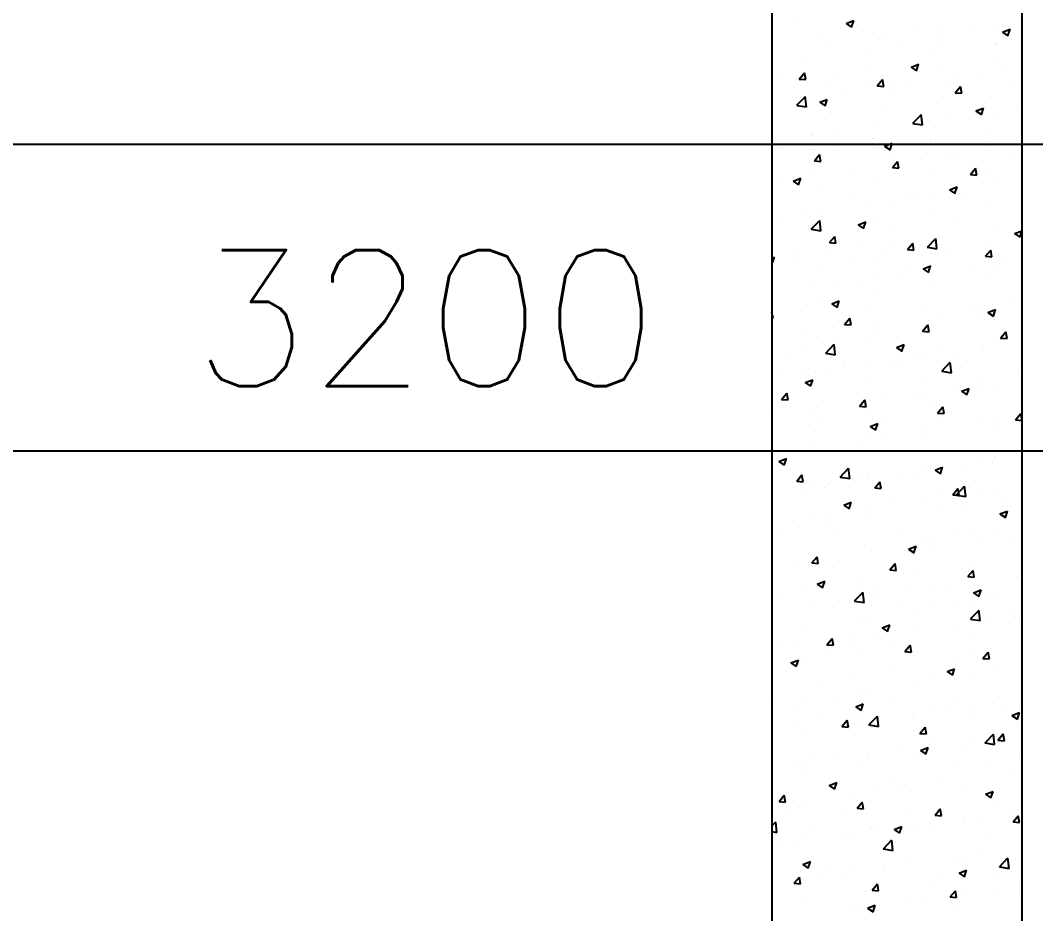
# Model space of a CAD drawing. Header units: millimetres. Extents: x 331487 to 517269, y 198509 to 399936.
# Drawn here: x 442213 to 443147, y 332831 to 333653 of the extents above; entities that cross this region are included whole.
import ezdxf

# ---------------------------------------------------------------- set-up
doc = ezdxf.new("R2010")
doc.units = ezdxf.units.MM
doc.header["$MEASUREMENT"] = 0
doc.layers.add('9th_Column', color=2, linetype='Continuous', lineweight=25)
doc.layers.add('COLUMN', color=6, linetype='Continuous')
doc.layers.add('FOOTING', color=5, linetype='Continuous')
doc.styles.add('RO', font='romans.shx', dxfattribs={"height": 125})

msp = doc.modelspace()

# ---------------------------------------------------------------- linework, layer by layer
at = {"layer": '9th_Column'}
for p, q in [((442904.35, 338438.51), (442904.35, 332578.51)), ((443134.35, 332808.51), (443134.35, 338208.51))]:
    msp.add_line(p, q, dxfattribs=at)
at = {"layer": 'COLUMN', "color": 2, "linetype": 'Continuous'}
for p, q in [((442928.96, 333650.88), (442928.96, 333650.88)), ((442972.55, 333649.81), (442979.55, 333652.5)), ((442972.55, 333649.81), (442977.52, 333646.46)), ((442977.52, 333646.46), (442979.54, 333652.5)), ((442982.34, 333648.63), (442982.34, 333648.63)), ((443108.9, 333649.09), (443108.9, 333649.09)), ((443035.72, 333646.37), (443035.72, 333646.37)), ((443058.39, 333642.69), (443058.39, 333642.69)), ((443089.11, 333644.12), (443089.11, 333644.12)), ((443116.26, 333641.8), (443123.26, 333644.49)), ((443116.26, 333641.8), (443121.23, 333638.45)), ((443119.42, 333643.33), (443119.42, 333643.33)), ((443121.23, 333638.45), (443123.26, 333644.49)), ((442950.04, 333637.45), (442950.04, 333637.45)), ((443003.43, 333635.2), (443003.43, 333635.2)), ((443007.05, 333635.65), (443007.05, 333635.65)), ((443018.4, 333630.03), (443018.4, 333630.03)), ((443056.27, 333635.02), (443056.27, 333635.02)), ((443056.81, 333632.94), (443056.81, 333632.94)), ((443109.5, 333631.16), (443109.5, 333631.16)), ((443110.19, 333630.69), (443110.19, 333630.69)), ((442904.6, 333621.75), (442904.6, 333621.75)), ((442955.11, 333628.15), (442955.11, 333628.15)), ((442993.36, 333626.73), (442993.36, 333626.73)), ((443051.18, 333621.15), (443051.18, 333621.15)), ((442930.21, 333618.42), (442930.21, 333618.42)), ((442992.86, 333611.14), (442992.86, 333611.14)), ((443032.24, 333609.55), (443039.24, 333612.24)), ((443037.21, 333606.19), (443039.23, 333612.24)), ((443107.68, 333615.8), (443107.68, 333615.8)), ((442929.43, 333598.69), (442934.25, 333604.43)), ((442935.4, 333598.16), (442934.25, 333604.42)), ((442934.54, 333601.13), (442934.54, 333601.13)), ((443005.83, 333602.36), (443005.83, 333602.36)), ((443032.24, 333609.55), (443037.21, 333606.2)), ((443057.17, 333609.4), (443057.17, 333609.4)), ((443093.12, 333603.89), (443093.12, 333603.89)), ((443118.15, 333607.18), (443118.15, 333607.18)), ((443133.46, 333609.2), (443133.46, 333609.2)), ((442909.06, 333600.05), (442909.06, 333600.05)), ((442929.43, 333598.69), (442935.41, 333598.16)), ((442953.89, 333594.86), (442953.89, 333594.86)), ((442962.45, 333597.8), (442962.45, 333597.8)), ((443001.15, 333592.41), (443005.97, 333598.16)), ((443001.15, 333592.41), (443007.13, 333591.89)), ((443007.13, 333591.88), (443005.97, 333598.15)), ((443015.83, 333595.54), (443015.83, 333595.54)), ((443029.96, 333595.57), (443029.96, 333595.57)), ((443069.21, 333593.29), (443069.21, 333593.29)), ((443072.88, 333586.14), (443077.7, 333591.88)), ((443075.14, 333599.19), (443075.14, 333599.19)), ((443078.85, 333585.61), (443077.7, 333591.87)), ((442927.24, 333574.56), (442935.03, 333582.68)), ((442936.05, 333573.09), (442934.94, 333582.59)), ((442967.05, 333587.29), (442967.05, 333587.29)), ((442992.09, 333590.59), (442992.09, 333590.59)), ((443016.82, 333589.18), (443016.82, 333589.18)), ((443072.88, 333586.14), (443078.86, 333585.61)), ((443106.47, 333582.51), (443106.47, 333582.51)), ((443122.59, 333591.03), (443122.59, 333591.03)), ((442927.16, 333574.47), (442936.05, 333573.09)), ((442948.22, 333577.3), (442955.22, 333579.99)), ((442948.22, 333577.3), (442953.19, 333573.94)), ((442953.18, 333573.94), (442955.21, 333579.98)), ((442958.5, 333579.17), (442958.5, 333579.17)), ((443055.96, 333576.11), (443055.96, 333576.11)), ((443004.61, 333569.07), (443004.61, 333569.07)), ((443033.97, 333558.01), (443041.75, 333566.13)), ((443042.77, 333556.54), (443041.67, 333566.04)), ((443066.81, 333564.45), (443066.81, 333564.45)), ((443091.84, 333567.74), (443091.84, 333567.74)), ((443091.93, 333569.29), (443098.93, 333571.98)), ((443091.93, 333569.29), (443096.9, 333565.93)), ((443096.9, 333565.93), (443098.93, 333571.98)), ((443113.33, 333564.2), (443113.33, 333564.2)), ((443129.72, 333572.73), (443129.72, 333572.73)), ((442952.67, 333561.57), (442952.67, 333561.57)), ((443003.65, 333556.13), (443003.65, 333556.13)), ((443033.88, 333557.92), (443042.77, 333556.54)), ((443055.01, 333554.19), (443055.01, 333554.19)), ((442940.75, 333547.85), (442940.75, 333547.85)), ((442942.97, 333546.7), (442942.97, 333546.7)), ((442965.78, 333551.15), (442965.78, 333551.15)), ((443105.25, 333549.22), (443105.25, 333549.22)), ((442910.67, 333535.52), (442910.67, 333535.52)), ((442996.35, 333544.44), (442996.35, 333544.44)), ((442996.69, 333544.18), (442996.69, 333544.18)), ((443003.4, 333535.78), (443003.4, 333535.78)), ((443007.91, 333537.04), (443014.91, 333539.72)), ((443007.91, 333537.04), (443012.88, 333533.68)), ((443012.88, 333533.68), (443014.9, 333539.72)), ((443049.74, 333542.19), (443049.74, 333542.19)), ((443054.74, 333542.82), (443054.74, 333542.82)), ((443103.12, 333539.93), (443103.12, 333539.93)), ((442938.38, 333534.17), (442938.38, 333534.17)), ((442943.3, 333523.47), (442948.12, 333529.21)), ((442949.28, 333522.94), (442948.12, 333529.2)), ((442951.46, 333528.28), (442951.46, 333528.28)), ((442964.06, 333533.27), (442964.06, 333533.27)), ((443017.44, 333531.01), (443017.44, 333531.01)), ((443065.54, 333528.3), (443065.54, 333528.3)), ((443070.82, 333528.76), (443070.82, 333528.76)), ((443103.41, 333533.29), (443103.41, 333533.29)), ((443124.2, 333526.5), (443124.2, 333526.5)), ((442943.3, 333523.47), (442949.28, 333522.94)), ((443015.03, 333517.19), (443019.85, 333522.94)), ((443015.03, 333517.19), (443021.01, 333516.67)), ((443021, 333516.66), (443019.85, 333522.93)), ((443040.5, 333525.01), (443040.5, 333525.01)), ((442914.44, 333508.41), (442914.44, 333508.41)), ((442939.47, 333511.71), (442939.47, 333511.71)), ((442977.35, 333516.69), (442977.35, 333516.69)), ((443053.52, 333509.53), (443053.52, 333509.53)), ((443086.76, 333510.92), (443091.58, 333516.66)), ((443086.76, 333510.92), (443092.73, 333510.39)), ((443092.73, 333510.39), (443091.57, 333516.65)), ((443104.04, 333515.93), (443104.04, 333515.93)), ((442923.88, 333504.78), (442930.89, 333507.47)), ((442923.88, 333504.78), (442928.86, 333501.43)), ((442928.85, 333501.43), (442930.88, 333507.47)), ((443002.18, 333502.49), (443002.18, 333502.49)), ((443067.6, 333496.77), (443074.6, 333499.46)), ((443072.57, 333493.42), (443074.59, 333499.46)), ((443109.2, 333504.53), (443109.2, 333504.53)), ((442923.08, 333495.87), (442923.08, 333495.87)), ((442950.24, 333494.99), (442950.24, 333494.99)), ((442976.46, 333493.61), (442976.46, 333493.61)), ((443029.84, 333491.36), (443029.84, 333491.36)), ((443039.23, 333488.86), (443039.23, 333488.86)), ((443050.88, 333494.52), (443050.88, 333494.52)), ((443067.6, 333496.77), (443072.57, 333493.42)), ((443077.1, 333493.85), (443077.1, 333493.85)), ((443083.22, 333489.1), (443083.22, 333489.1)), ((442992.57, 333484.51), (442992.57, 333484.51)), ((443014.2, 333485.56), (443014.2, 333485.56)), ((443102.82, 333482.64), (443102.82, 333482.64)), ((443133.16, 333482.57), (443133.16, 333482.57)), ((442913.17, 333472.26), (442913.17, 333472.26)), ((442934.25, 333474.5), (442934.25, 333474.5)), ((442951.04, 333477.25), (442951.04, 333477.25)), ((443052.31, 333476.24), (443052.31, 333476.24)), ((443074.85, 333472.56), (443074.85, 333472.56)), ((442940.5, 333460.6), (442948.29, 333468.72)), ((442949.31, 333459.13), (442948.2, 333468.63)), ((442949.03, 333461.7), (442949.03, 333461.7)), ((442983.57, 333464.52), (442990.58, 333467.21)), ((442983.57, 333464.52), (442988.55, 333461.17)), ((442988.54, 333461.16), (442990.57, 333467.21)), ((443000.97, 333469.2), (443000.97, 333469.2)), ((443016.53, 333462.55), (443016.53, 333462.55)), ((443113.95, 333462.72), (443113.95, 333462.72)), ((442940.41, 333460.51), (442949.31, 333459.13)), ((442957.18, 333448.25), (442962, 333453.99)), ((442958.21, 333452.54), (442958.21, 333452.54)), ((442963.15, 333447.72), (442962, 333453.99)), ((443047.22, 333444.05), (443055.01, 333452.16)), ((443050.8, 333454.41), (443050.8, 333454.41)), ((443056.03, 333442.58), (443054.93, 333452.08)), ((443127.29, 333456.51), (443134.29, 333459.2)), ((443127.29, 333456.51), (443132.26, 333453.16)), ((443132.26, 333453.16), (443134.28, 333459.2)), ((442956.99, 333442.51), (442956.99, 333442.51)), ((442957.18, 333448.25), (442963.16, 333447.73)), ((442987.89, 333446.12), (442987.89, 333446.12)), ((443012.92, 333449.42), (443012.92, 333449.42)), ((443028.9, 333441.97), (443033.73, 333447.72)), ((443034.88, 333441.44), (443033.72, 333447.71)), ((443047.14, 333443.96), (443056.03, 333442.58)), ((443051.09, 333442.95), (443051.09, 333442.95)), ((443101.6, 333449.36), (443101.6, 333449.36)), ((442904.35, 333434.11), (442906.55, 333434.96)), ((442904.52, 333428.91), (442906.55, 333434.95)), ((442924.73, 333437.81), (442924.73, 333437.81)), ((442999.75, 333435.91), (442999.75, 333435.91)), ((443010.37, 333440.26), (443010.37, 333440.26)), ((443028.9, 333441.97), (443034.88, 333441.45)), ((443063.75, 333438), (443063.75, 333438)), ((443100.63, 333435.7), (443105.45, 333441.44)), ((443100.63, 333435.7), (443106.61, 333435.17)), ((443106.6, 333435.17), (443105.45, 333441.44)), ((443113.04, 333437.57), (443113.04, 333437.57)), ((443117.13, 333435.75), (443117.13, 333435.75)), ((442904.35, 333429.03), (442904.53, 333428.91)), ((442924.69, 333431.34), (442924.69, 333431.34)), ((442947.81, 333428.42), (442947.81, 333428.42)), ((442978.07, 333429.08), (442978.07, 333429.08)), ((443031.45, 333426.83), (443031.45, 333426.83)), ((443043.27, 333424.26), (443050.27, 333426.95)), ((443043.27, 333424.26), (443048.24, 333420.9)), ((443048.23, 333420.9), (443050.26, 333426.95)), ((443054.72, 333427.56), (443054.72, 333427.56)), ((443084.84, 333424.57), (443084.84, 333424.57)), ((443112.68, 333426.57), (443112.68, 333426.57)), ((442996.4, 333417.55), (442996.4, 333417.55)), ((443024.49, 333414.96), (443024.49, 333414.96)), ((443087.64, 333423.28), (443087.64, 333423.28)), ((443100.39, 333416.07), (443100.39, 333416.07)), ((442938.08, 333407.54), (442938.08, 333407.54)), ((442961.58, 333406.68), (442961.58, 333406.68)), ((442986.62, 333409.98), (442986.62, 333409.98)), ((443049.88, 333409.66), (443049.88, 333409.66)), ((442998.53, 333402.62), (442998.53, 333402.62)), ((442937.09, 333391.68), (442937.09, 333391.68)), ((442946.59, 333395.13), (442946.59, 333395.13)), ((442959.24, 333392.01), (442966.24, 333394.69)), ((442959.24, 333392.01), (442964.22, 333388.65)), ((442964.21, 333388.65), (442966.24, 333394.69)), ((442990.47, 333389.43), (442990.47, 333389.43)), ((443043.86, 333387.17), (443043.86, 333387.17)), ((443086.37, 333387.13), (443086.37, 333387.13)), ((443102.96, 333384), (443109.96, 333386.69)), ((443107.93, 333380.64), (443109.95, 333386.68)), ((443124.24, 333392.12), (443124.24, 333392.12)), ((442905.3, 333378.77), (442904.35, 333383.94)), ((442904.35, 333378.86), (442905.3, 333378.78)), ((442971.05, 333373.03), (442975.87, 333378.77)), ((442977.03, 333372.5), (442975.87, 333378.77)), ((443061.34, 333383.84), (443061.34, 333383.84)), ((443097.24, 333384.92), (443097.24, 333384.92)), ((443099.17, 333382.78), (443099.17, 333382.78)), ((443102.96, 333384), (443107.93, 333380.64)), ((443108.91, 333377.9), (443108.91, 333377.9)), ((442960.31, 333370.54), (442960.31, 333370.54)), ((442971.05, 333373.03), (442977.03, 333372.51)), ((442997.32, 333369.33), (442997.32, 333369.33)), ((442998.18, 333375.52), (442998.18, 333375.52)), ((443042.78, 333366.75), (443047.6, 333372.5)), ((443048.75, 333366.22), (443047.6, 333372.49)), ((443048.66, 333376.37), (443048.66, 333376.37)), ((443050.59, 333367.89), (443050.59, 333367.89)), ((442935.27, 333367.24), (442935.27, 333367.24)), ((442945.38, 333361.84), (442945.38, 333361.84)), ((443042.78, 333366.75), (443048.76, 333366.23)), ((443114.51, 333360.48), (443119.33, 333366.22)), ((443114.51, 333360.48), (443120.48, 333359.96)), ((443120.48, 333359.95), (443119.32, 333366.22)), ((442953.76, 333346.64), (442961.55, 333354.75)), ((442962.56, 333345.17), (442961.46, 333354.66)), ((442992.27, 333357.88), (442992.27, 333357.88)), ((443018.93, 333351.74), (443025.94, 333354.43)), ((443018.93, 333351.74), (443023.91, 333348.39)), ((443023.9, 333348.39), (443025.93, 333354.43)), ((443097.94, 333352.68), (443097.94, 333352.68)), ((443097.96, 333349.49), (443097.96, 333349.49)), ((443132.87, 333355.95), (443132.87, 333355.95)), ((442917.62, 333340.58), (442917.62, 333340.58)), ((442933.95, 333347.87), (442933.95, 333347.87)), ((442953.67, 333346.54), (442962.57, 333345.17)), ((443035.03, 333344.4), (443035.03, 333344.4)), ((443047.44, 333343.09), (443047.44, 333343.09)), ((443060.06, 333347.69), (443060.06, 333347.69)), ((443074.55, 333345.93), (443074.55, 333345.93)), ((442934, 333331.1), (442934, 333331.1)), ((442971, 333338.33), (442971, 333338.33)), ((442971.88, 333336.08), (442971.88, 333336.08)), ((442996.1, 333336.04), (442996.1, 333336.04)), ((443016.23, 333335.92), (443016.23, 333335.92)), ((443024.38, 333336.07), (443024.38, 333336.07)), ((443060.48, 333330.08), (443068.27, 333338.2)), ((443069.29, 333328.61), (443068.18, 333338.11)), ((443077.76, 333333.82), (443077.76, 333333.82)), ((443131.15, 333331.56), (443131.15, 333331.56)), ((442908.97, 333327.8), (442908.97, 333327.8)), ((442934.91, 333319.49), (442941.91, 333322.18)), ((442938.7, 333327.15), (442938.7, 333327.15)), ((442939.88, 333316.13), (442941.91, 333322.18)), ((442944.16, 333328.55), (442944.16, 333328.55)), ((442957.91, 333325.91), (442957.91, 333325.91)), ((442992.08, 333324.89), (442992.08, 333324.89)), ((443045.47, 333322.64), (443045.47, 333322.64)), ((443060.4, 333329.99), (443069.29, 333328.61)), ((442934.91, 333319.49), (442939.89, 333316.14)), ((443071.63, 333313.24), (443071.63, 333313.24)), ((443078.62, 333311.48), (443085.63, 333314.17)), ((443078.62, 333311.48), (443083.6, 333308.13)), ((443083.59, 333308.13), (443085.62, 333314.17)), ((443096.74, 333316.2), (443096.74, 333316.2)), ((443098.85, 333320.38), (443098.85, 333320.38)), ((442913.2, 333304.08), (442918.02, 333309.83)), ((442913.2, 333304.08), (442919.18, 333303.56)), ((442919.18, 333303.55), (442918.02, 333309.82)), ((442984.93, 333297.81), (442989.75, 333303.55)), ((442990.9, 333297.28), (442989.75, 333303.55)), ((442994.89, 333302.76), (442994.89, 333302.76)), ((443008.72, 333304.96), (443008.72, 333304.96)), ((443033.76, 333308.25), (443033.76, 333308.25)), ((443046.23, 333309.8), (443046.23, 333309.8)), ((443112.74, 333310.94), (443112.74, 333310.94)), ((442942.95, 333295.26), (442942.95, 333295.26)), ((442945.57, 333296.64), (442945.57, 333296.64)), ((442984.93, 333297.81), (442990.91, 333297.29)), ((443054.42, 333300.93), (443054.42, 333300.93)), ((443056.65, 333291.53), (443061.48, 333297.28)), ((443062.63, 333291), (443061.47, 333297.27)), ((442907.7, 333291.65), (442907.7, 333291.65)), ((442951.1, 333287.5), (442951.1, 333287.5)), ((442996.11, 333290.92), (442996.11, 333290.92)), ((443004.49, 333285.24), (443004.49, 333285.24)), ((443056.65, 333291.53), (443062.63, 333291.01)), ((443128.38, 333285.26), (443133.2, 333291)), ((443128.38, 333285.26), (443134.35, 333284.74)), ((443134.35, 333284.76), (443133.2, 333291)), ((443133.51, 333285.41), (443133.51, 333285.41)), ((442937.79, 333280.91), (442937.79, 333280.91)), ((442994.6, 333279.23), (443001.6, 333281.92)), ((442994.6, 333279.23), (442999.58, 333275.87)), ((442999.57, 333275.87), (443001.6, 333281.92)), ((443045.01, 333276.51), (443045.01, 333276.51)), ((443057.87, 333282.99), (443057.87, 333282.99)), ((443095.52, 333282.91), (443095.52, 333282.91)), ((443108.48, 333282.11), (443108.48, 333282.11)), ((443111.25, 333280.73), (443111.25, 333280.73)), ((442982.42, 333265.51), (442982.42, 333265.51)), ((442993.67, 333269.47), (442993.67, 333269.47)), ((443007.45, 333268.81), (443007.45, 333268.81)), ((443045.32, 333273.8), (443045.32, 333273.8)), ((442919.26, 333257.2), (442919.26, 333257.2)), ((442941.73, 333261.97), (442941.73, 333261.97)), ((442910.58, 333246.98), (442917.58, 333249.66)), ((442910.58, 333246.98), (442915.55, 333243.62)), ((442915.55, 333243.62), (442917.58, 333249.66)), ((443094.31, 333249.62), (443094.31, 333249.62)), ((443108.61, 333251.27), (443108.61, 333251.27)), ((442967.02, 333232.67), (442974.8, 333240.79)), ((442975.82, 333231.2), (442974.72, 333240.7)), ((443043.8, 333243.22), (443043.8, 333243.22)), ((443050.29, 333241.26), (443050.29, 333241.26)), ((443054.29, 333238.97), (443061.29, 333241.66)), ((443054.29, 333238.97), (443059.27, 333235.61)), ((443059.26, 333235.61), (443061.29, 333241.65)), ((443082.17, 333242.67), (443082.17, 333242.67)), ((443107.21, 333245.97), (443107.21, 333245.97)), ((442927.08, 333228.87), (442931.9, 333234.61)), ((442927.08, 333228.87), (442933.06, 333228.34)), ((442931.63, 333236.4), (442931.63, 333236.4)), ((442933.05, 333228.34), (442931.9, 333234.6)), ((442940.51, 333228.68), (442940.51, 333228.68)), ((442966.93, 333232.58), (442975.82, 333231.2)), ((442981.14, 333229.37), (442981.14, 333229.37)), ((442985.01, 333234.14), (442985.01, 333234.14)), ((442991.98, 333231.25), (442991.98, 333231.25)), ((442992.45, 333236.18), (442992.45, 333236.18)), ((442998.8, 333222.59), (443003.62, 333228.34)), ((443004.78, 333222.06), (443003.62, 333228.33)), ((443019.02, 333234.36), (443019.02, 333234.36)), ((443038.4, 333231.89), (443038.4, 333231.89)), ((443091.78, 333229.63), (443091.78, 333229.63)), ((443132.58, 333229.32), (443132.58, 333229.32)), ((442933.66, 333221.24), (442933.66, 333221.24)), ((442952.72, 333222.96), (442952.72, 333222.96)), ((442956.11, 333226.07), (442956.11, 333226.07)), ((442998.8, 333222.59), (443004.78, 333222.07)), ((443006.1, 333220.71), (443006.1, 333220.71)), ((443059.48, 333218.45), (443059.48, 333218.45)), ((443070.53, 333216.32), (443075.35, 333222.06)), ((443073.74, 333216.12), (443081.53, 333224.24)), ((443074.26, 333219.31), (443074.26, 333219.31)), ((443076.5, 333215.78), (443075.35, 333222.05)), ((443082.55, 333214.65), (443081.44, 333224.15)), ((442970.27, 333206.71), (442977.27, 333209.4)), ((442975.24, 333203.36), (442977.27, 333209.4)), ((443015.94, 333209.3), (443015.94, 333209.3)), ((443042.58, 333209.93), (443042.58, 333209.93)), ((443070.53, 333216.32), (443076.51, 333215.79)), ((443073.65, 333216.03), (443082.55, 333214.65)), ((443093.09, 333216.33), (443093.09, 333216.33)), ((443112.86, 333216.2), (443112.86, 333216.2)), ((443118.77, 333211.51), (443118.77, 333211.51)), ((442970.27, 333206.71), (442975.24, 333203.36)), ((442991.24, 333202.89), (442991.24, 333202.89)), ((443055.86, 333203.23), (443055.86, 333203.23)), ((443080.9, 333206.52), (443080.9, 333206.52)), ((443113.98, 333198.71), (443120.99, 333201.39)), ((443118.95, 333195.35), (443120.98, 333201.39)), ((442939.3, 333195.39), (442939.3, 333195.39)), ((442957.62, 333199.28), (442957.62, 333199.28)), ((442992.71, 333194.91), (442992.71, 333194.91)), ((443113.98, 333198.71), (443118.96, 333195.35)), ((442911.74, 333185.57), (442911.74, 333185.57)), ((442929.8, 333186.63), (442929.8, 333186.63)), ((442954.84, 333189.93), (442954.84, 333189.93)), ((442965.12, 333183.31), (442965.12, 333183.31)), ((443018.5, 333181.05), (443018.5, 333181.05)), ((443091.88, 333183.04), (443091.88, 333183.04)), ((443112.45, 333184.31), (443112.45, 333184.31)), ((443041.37, 333176.64), (443041.37, 333176.64)), ((443054.13, 333174.3), (443054.13, 333174.3)), ((443071.88, 333178.8), (443071.88, 333178.8)), ((443092.46, 333172.07), (443092.46, 333172.07)), ((443125.26, 333176.54), (443125.26, 333176.54)), ((442938.08, 333162.1), (442938.08, 333162.1)), ((442990.02, 333169.6), (442990.02, 333169.6)), ((442995.81, 333164.29), (442995.81, 333164.29)), ((443029.56, 333163.79), (443029.56, 333163.79)), ((443029.96, 333166.45), (443036.96, 333169.14)), ((443029.96, 333166.45), (443034.94, 333163.1)), ((443034.93, 333163.1), (443036.96, 333169.14)), ((443054.59, 333167.08), (443054.59, 333167.08)), ((442937.49, 333154.28), (442937.49, 333154.28)), ((442940.95, 333153.65), (442945.77, 333159.39)), ((442940.95, 333153.65), (442946.93, 333153.12)), ((442946.93, 333153.12), (442945.77, 333159.38)), ((442966.4, 333155.47), (442966.4, 333155.47)), ((443012.68, 333147.37), (443017.5, 333153.12)), ((443018.65, 333146.84), (443017.5, 333153.11)), ((442928.53, 333150.49), (442928.53, 333150.49)), ((443012.68, 333147.37), (443018.66, 333146.85)), ((443040.15, 333143.35), (443040.15, 333143.35)), ((443084.4, 333141.1), (443089.23, 333146.84)), ((443090.38, 333140.57), (443089.22, 333146.83)), ((443090.66, 333149.75), (443090.66, 333149.75)), ((442945.94, 333134.2), (442952.94, 333136.89)), ((442945.94, 333134.2), (442950.91, 333130.84)), ((442950.91, 333130.84), (442952.94, 333136.89)), ((442988.81, 333136.31), (442988.81, 333136.31)), ((443084.41, 333141.1), (443090.38, 333140.57)), ((443129.31, 333140.94), (443129.31, 333140.94)), ((442936.87, 333128.81), (442936.87, 333128.81)), ((442945.64, 333132.21), (442945.64, 333132.21)), ((442980.27, 333118.71), (442988.06, 333126.83)), ((442989.08, 333117.24), (442987.97, 333126.74)), ((442999.03, 333129.96), (442999.03, 333129.96)), ((443028.28, 333127.64), (443028.28, 333127.64)), ((443052.41, 333127.7), (443052.41, 333127.7)), ((443066.16, 333132.63), (443066.16, 333132.63)), ((443089.65, 333126.19), (443096.65, 333128.88)), ((443089.65, 333126.19), (443094.63, 333122.84)), ((443094.62, 333122.83), (443096.65, 333128.88)), ((443105.79, 333125.44), (443105.79, 333125.44)), ((442913.35, 333121.03), (442913.35, 333121.03)), ((442940.1, 333116.03), (442940.1, 333116.03)), ((442966.73, 333118.78), (442966.73, 333118.78)), ((442980.19, 333118.62), (442989.08, 333117.24)), ((443003.25, 333124.35), (443003.25, 333124.35)), ((443020.11, 333116.52), (443020.11, 333116.52)), ((443089.44, 333116.46), (443089.44, 333116.46)), ((443108.32, 333124.64), (443108.32, 333124.64)), ((443038.93, 333110.06), (443038.93, 333110.06)), ((443050, 333114.63), (443050, 333114.63)), ((443073.49, 333114.27), (443073.49, 333114.27)), ((443087, 333102.16), (443094.79, 333110.27)), ((443095.8, 333100.69), (443094.7, 333110.18)), ((443126.88, 333112.01), (443126.88, 333112.01)), ((442987.59, 333103.02), (442987.59, 333103.02)), ((442991.68, 333104.62), (442991.68, 333104.62)), ((443086.91, 333102.06), (443095.8, 333100.69)), ((443103.01, 333101.5), (443103.01, 333101.5)), ((443128.04, 333104.8), (443128.04, 333104.8)), ((443132.28, 333102.69), (443132.28, 333102.69)), ((442933.36, 333094.61), (442933.36, 333094.61)), ((442935.65, 333095.52), (442935.65, 333095.52)), ((443001.98, 333088.2), (443001.98, 333088.2)), ((443005.63, 333093.94), (443012.63, 333096.63)), ((443005.63, 333093.94), (443010.6, 333090.58)), ((443010.6, 333090.58), (443012.63, 333096.62)), ((443039.85, 333093.19), (443039.85, 333093.19)), ((443073.96, 333092.68), (443073.96, 333092.68)), ((442925.75, 333081.38), (442925.75, 333081.38)), ((442954.83, 333078.43), (442959.65, 333084.17)), ((442954.83, 333078.43), (442960.81, 333077.9)), ((442960.8, 333077.9), (442959.65, 333084.16)), ((442976.94, 333084.9), (442976.94, 333084.9)), ((442979.13, 333079.12), (442979.13, 333079.12)), ((443015.64, 333082.67), (443015.64, 333082.67)), ((443088.23, 333083.17), (443088.23, 333083.17)), ((442913.79, 333076.59), (442913.79, 333076.59)), ((442957.32, 333072.66), (442957.32, 333072.66)), ((442986.37, 333069.73), (442986.37, 333069.73)), ((443026.55, 333072.15), (443031.37, 333077.9)), ((443026.55, 333072.15), (443032.53, 333071.63)), ((443032.53, 333071.62), (443031.37, 333077.89)), ((443032.51, 333076.87), (443032.51, 333076.87)), ((443037.72, 333076.77), (443037.72, 333076.77)), ((443085.9, 333074.61), (443085.9, 333074.61)), ((443098.28, 333065.88), (443103.1, 333071.62)), ((443104.25, 333065.35), (443103.1, 333071.61)), ((442921.61, 333061.68), (442928.61, 333064.37)), ((442921.61, 333061.68), (442926.58, 333058.33)), ((442926.58, 333058.33), (442928.6, 333064.37)), ((442934.43, 333062.23), (442934.43, 333062.23)), ((443076.7, 333062.06), (443076.7, 333062.06)), ((443098.28, 333065.88), (443104.26, 333065.35)), ((443101.73, 333065.36), (443101.73, 333065.36)), ((443013.54, 333053.75), (443013.54, 333053.75)), ((443065.32, 333053.68), (443072.32, 333056.36)), ((443065.32, 333053.68), (443070.29, 333050.32)), ((443070.29, 333050.32), (443072.32, 333056.36)), ((443112.15, 333057.68), (443112.15, 333057.68)), ((442950.64, 333045.46), (442950.64, 333045.46)), ((442975.67, 333048.76), (442975.67, 333048.76)), ((443036.5, 333043.48), (443036.5, 333043.48)), ((443053.83, 333047.67), (443053.83, 333047.67)), ((443087.01, 333049.88), (443087.01, 333049.88)), ((442985.16, 333036.44), (442985.16, 333036.44)), ((442995.52, 333037.66), (442995.52, 333037.66)), ((442906.28, 333030.28), (442906.28, 333030.28)), ((442933.22, 333028.94), (442933.22, 333028.94)), ((442937.2, 333027.65), (442937.2, 333027.65)), ((442959.66, 333028.02), (442959.66, 333028.02)), ((442981.3, 333021.42), (442988.3, 333024.11)), ((442986.27, 333018.07), (442988.3, 333024.11)), ((443013.04, 333025.77), (443013.04, 333025.77)), ((443050.39, 333022.62), (443050.39, 333022.62)), ((443066.42, 333023.51), (443066.42, 333023.51)), ((443075.43, 333025.91), (443075.43, 333025.91)), ((443113.3, 333030.9), (443113.3, 333030.9)), ((442927.36, 333016.85), (442927.36, 333016.85)), ((442980.74, 333014.59), (442980.74, 333014.59)), ((442981.3, 333021.42), (442986.27, 333018.07)), ((442987.24, 333014.3), (442987.24, 333014.3)), ((442993.53, 333004.74), (443001.32, 333012.86)), ((443002.34, 333003.28), (443001.23, 333012.77)), ((443085.8, 333016.59), (443085.8, 333016.59)), ((443119.8, 333021.26), (443119.8, 333021.26)), ((443125.01, 333013.41), (443132.01, 333016.1)), ((443125.01, 333013.41), (443129.99, 333010.06)), ((443129.98, 333010.06), (443132.01, 333016.1)), ((442924.33, 333006.02), (442924.33, 333006.02)), ((442949.36, 333009.32), (442949.36, 333009.32)), ((442968.7, 333003.21), (442973.52, 333008.95)), ((442974.68, 333002.68), (442973.52, 333008.95)), ((442993.45, 333004.65), (443002.34, 333003.27)), ((443034.13, 333012.34), (443034.13, 333012.34)), ((443035.29, 333010.19), (443035.29, 333010.19)), ((443087.51, 333010.08), (443087.51, 333010.08)), ((442932, 332995.65), (442932, 332995.65)), ((442968.7, 333003.21), (442974.68, 333002.69)), ((442983.94, 333003.15), (442983.94, 333003.15)), ((443040.43, 332996.93), (443045.25, 333002.68)), ((443040.43, 332996.93), (443046.41, 332996.41)), ((443046.4, 332996.4), (443045.25, 333002.67)), ((443100.26, 332988.19), (443108.04, 332996.31)), ((443109.06, 332986.72), (443107.96, 332996.22)), ((443108.02, 332998.01), (443108.02, 332998.01)), ((443112.16, 332990.66), (443116.98, 332996.4)), ((443118.13, 332990.13), (443116.97, 332996.4)), ((443049.12, 332986.47), (443049.12, 332986.47)), ((443049.71, 332988), (443049.71, 332988)), ((443086.99, 332991.46), (443086.99, 332991.46)), ((443100.17, 332988.1), (443109.06, 332986.72)), ((443112.16, 332990.66), (443118.13, 332990.13)), ((442939.76, 332977.19), (442939.76, 332977.19)), ((442991.39, 332977.99), (442991.39, 332977.99)), ((443024.09, 332983.18), (443024.09, 332983.18)), ((443034.07, 332976.9), (443034.07, 332976.9)), ((443040.99, 332981.16), (443047.99, 332983.85)), ((443040.99, 332981.16), (443045.96, 332977.81)), ((443045.96, 332977.8), (443047.99, 332983.85)), ((443084.58, 332983.3), (443084.58, 332983.3)), ((443131.99, 332976.06), (443131.99, 332976.06)), ((442923.06, 332969.88), (442923.06, 332969.88)), ((442933.07, 332967.98), (442933.07, 332967.98)), ((442960.93, 332974.86), (442960.93, 332974.86)), ((442982.73, 332969.86), (442982.73, 332969.86)), ((442993.15, 332974.94), (442993.15, 332974.94)), ((443046.53, 332972.68), (443046.53, 332972.68)), ((443073.67, 332966.05), (443073.67, 332966.05)), ((443099.91, 332970.43), (443099.91, 332970.43)), ((442930.79, 332962.36), (442930.79, 332962.36)), ((443123.84, 332960.33), (443123.84, 332960.33)), ((442956.97, 332948.91), (442963.97, 332951.6)), ((442956.97, 332948.91), (442961.94, 332945.55)), ((442961.94, 332945.55), (442963.96, 332951.59)), ((443015.35, 332956.04), (443015.35, 332956.04)), ((443060.69, 332952.02), (443060.69, 332952.02)), ((443083.36, 332950.01), (443083.36, 332950.01)), ((442910.85, 332934.26), (442915.67, 332940.01)), ((442916.83, 332933.73), (442915.67, 332940)), ((442957.03, 332946.03), (442957.03, 332946.03)), ((442997.78, 332943.74), (442997.78, 332943.74)), ((443022.81, 332947.03), (443022.81, 332947.03)), ((443032.85, 332943.61), (443032.85, 332943.61)), ((443100.68, 332940.9), (443107.68, 332943.59)), ((443100.68, 332940.9), (443105.65, 332937.54)), ((443105.65, 332937.54), (443107.68, 332943.59)), ((442910.85, 332934.26), (442916.83, 332933.74)), ((442929.57, 332929.07), (442929.57, 332929.07)), ((442934.62, 332935.42), (442934.62, 332935.42)), ((442981.51, 332936.57), (442981.51, 332936.57)), ((442982.58, 332927.99), (442987.4, 332933.73)), ((442988.55, 332927.46), (442987.4, 332933.73)), ((443111.86, 332931.05), (443111.86, 332931.05)), ((442920.29, 332926.09), (442920.29, 332926.09)), ((442973.67, 332923.84), (442973.67, 332923.84)), ((442982.58, 332927.99), (442988.56, 332927.47)), ((443027.05, 332921.58), (443027.05, 332921.58)), ((443053.54, 332921.04), (443053.54, 332921.04)), ((443054.3, 332921.71), (443059.13, 332927.46)), ((443054.3, 332921.71), (443060.28, 332921.19)), ((443060.28, 332921.18), (443059.12, 332927.45)), ((443080.44, 332919.33), (443080.44, 332919.33)), ((443097.53, 332920.89), (443097.53, 332920.89)), ((443122.57, 332924.19), (443122.57, 332924.19)), ((443126.03, 332915.44), (443130.85, 332921.18)), ((443132, 332914.91), (443130.85, 332921.18)), ((443134.09, 332924.22), (443134.09, 332924.22)), ((442904.35, 332911.8), (442907.85, 332915.45)), ((442908.87, 332905.86), (442907.77, 332915.36)), ((442941.37, 332912.66), (442941.37, 332912.66)), ((442994.76, 332910.41), (442994.76, 332910.41)), ((442995.22, 332911.03), (442995.22, 332911.03)), ((443016.66, 332908.65), (443023.66, 332911.33)), ((443021.63, 332905.29), (443023.65, 332911.33)), ((443031.64, 332910.32), (443031.64, 332910.32)), ((443034.38, 332912.58), (443034.38, 332912.58)), ((443082.15, 332916.73), (443082.15, 332916.73)), ((443126.03, 332915.44), (443132.01, 332914.92)), ((443133.82, 332917.07), (443133.82, 332917.07)), ((442904.35, 332906.56), (442908.87, 332905.86)), ((442936.9, 332901.02), (442936.9, 332901.02)), ((442971.47, 332904.3), (442971.47, 332904.3)), ((442980.29, 332903.28), (442980.29, 332903.28)), ((442996.51, 332907.59), (442996.51, 332907.59)), ((443016.66, 332908.65), (443021.63, 332905.29)), ((443048.14, 332908.15), (443048.14, 332908.15)), ((443101.52, 332905.9), (443101.52, 332905.9)), ((442908.32, 332895.98), (442908.32, 332895.98)), ((442928.35, 332895.78), (442928.35, 332895.78)), ((443006.79, 332890.78), (443014.58, 332898.9)), ((443015.6, 332889.31), (443014.49, 332898.81)), ((443006.7, 332890.69), (443015.6, 332889.31)), ((443080.93, 332883.44), (443080.93, 332883.44)), ((443096.26, 332884.75), (443096.26, 332884.75)), ((443113.51, 332874.23), (443121.3, 332882.35)), ((443122.32, 332872.76), (443121.21, 332882.26)), ((443132.87, 332890.93), (443132.87, 332890.93)), ((443134.13, 332889.73), (443134.13, 332889.73)), ((442932.64, 332876.39), (442939.64, 332879.08)), ((442932.64, 332876.39), (442937.61, 332873.04)), ((442937.6, 332873.04), (442939.63, 332879.08)), ((442953.78, 332873.01), (442953.78, 332873.01)), ((443008.07, 332873.14), (443008.07, 332873.14)), ((443030.42, 332877.03), (443030.42, 332877.03)), ((443071.23, 332881.45), (443071.23, 332881.45)), ((443113.43, 332874.14), (443122.32, 332872.76)), ((442924.73, 332859.04), (442929.55, 332864.79)), ((442930.7, 332858.51), (442929.54, 332864.78)), ((442945.16, 332864.85), (442945.16, 332864.85)), ((442970.2, 332868.15), (442970.2, 332868.15)), ((442979.08, 332869.99), (442979.08, 332869.99)), ((443007.16, 332870.75), (443007.16, 332870.75)), ((443060.54, 332868.5), (443060.54, 332868.5)), ((443076.35, 332868.38), (443083.35, 332871.07)), ((443076.35, 332868.38), (443081.32, 332865.03)), ((443081.32, 332865.03), (443083.35, 332871.07)), ((443107.73, 332871.39), (443107.73, 332871.39)), ((443113.92, 332866.24), (443113.92, 332866.24)), ((442924.73, 332859.04), (442930.7, 332858.52)), ((442927.14, 332862.5), (442927.14, 332862.5)), ((442996.45, 332852.77), (443001.27, 332858.51)), ((443002.43, 332852.24), (443001.27, 332858.51)), ((443049.41, 332861.38), (443049.41, 332861.38)), ((443131.65, 332857.64), (443131.65, 332857.64)), ((442991.09, 332851.36), (442991.09, 332851.36)), ((442996.45, 332852.77), (443002.43, 332852.25)), ((443068.18, 332846.49), (443073, 332852.24)), ((443068.18, 332846.49), (443074.16, 332845.97)), ((443069.95, 332845.31), (443069.95, 332845.31)), ((443074.15, 332845.96), (443073, 332852.23)), ((443079.72, 332850.15), (443079.72, 332850.15)), ((443107.83, 332850.29), (443107.83, 332850.29)), ((443131.69, 332849.43), (443131.69, 332849.43)), ((442932.77, 332841.35), (442932.77, 332841.35)), ((442977.86, 332836.7), (442977.86, 332836.7)), ((442992.33, 332836.13), (442999.33, 332838.82)), ((442992.33, 332836.13), (442997.3, 332832.78)), ((442997.3, 332832.77), (442999.32, 332838.82)), ((443029.21, 332843.74), (443029.21, 332843.74)), ((443044.92, 332842.01), (443044.92, 332842.01)), ((443073.37, 332839.42), (443073.37, 332839.42)), ((442981.76, 332833.69), (442981.76, 332833.69))]:
    msp.add_line(p, q, dxfattribs=at)
at = {"layer": 'FOOTING'}
msp.add_line((444179.35, 333538.51), (441279.35, 333538.51), dxfattribs=at)
at = {"layer": 'FOOTING', "color": 4}
msp.add_line((444079.35, 333256.36), (441379.35, 333256.36), dxfattribs=at)

# ---------------------------------------------------------------- texts
at = {"layer": 'FOOTING', "color": 3, "insert": (442585.91, 333378.86), "char_height": 125, "attachment_point": 5, "style": 'RO'}
msp.add_mtext('3200', dxfattribs=at)

doc.saveas('drawing.dxf')
